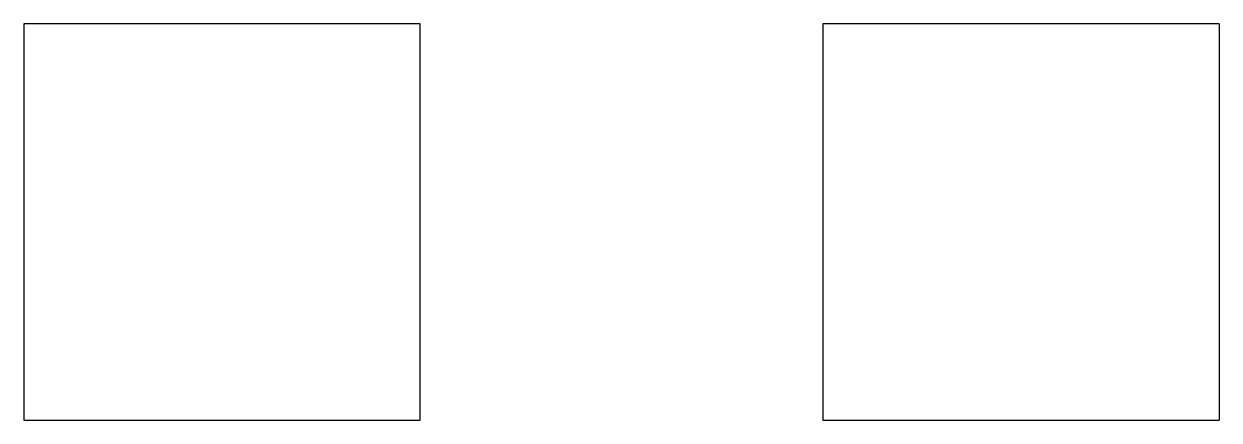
# Model space of a CAD drawing. Header units: millimetres. Extents: x 69 to 3201, y 18 to 917.
# Drawn here: x 2296 to 3201, y 617 to 917 of the extents above.
import ezdxf

# ---------------------------------------------------------------- set-up
doc = ezdxf.new("R2010")
doc.units = ezdxf.units.MM
doc.header["$LTSCALE"] = 0.5

msp = doc.modelspace()

# ---------------------------------------------------------------- linework, layer by layer
for p, q in [((2595.973, 916.579), (2295.973, 916.579)), ((2295.973, 916.579), (2295.973, 616.579)), ((2595.973, 616.579), (2595.973, 916.579)), ((3201.015, 916.579), (2901.015, 916.579)), ((2901.015, 916.579), (2901.015, 616.579)), ((3201.015, 916.579), (3201.015, 616.579)), ((2295.973, 616.579), (2595.973, 616.579)), ((2901.015, 616.579), (3201.015, 616.579))]:
    msp.add_line(p, q)

doc.saveas('drawing.dxf')
